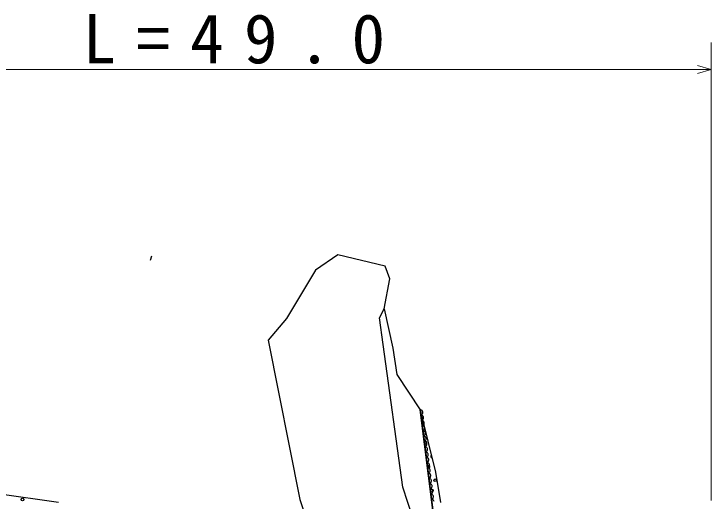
# Model space of a CAD drawing. Units: millimetres, scale not verified. Extents: x 39938 to 678950, y 19969 to 379414.
# Drawn here: x 332402 to 358218, y 315168 to 333216 of the extents above; entities that cross this region are included whole.
import ezdxf

# ---------------------------------------------------------------- set-up
doc = ezdxf.new("R2010")
doc.units = ezdxf.units.MM
doc.header["$LTSCALE"] = 998.457
doc.layers.add('M-BGD', color=7, linetype='Continuous', lineweight=25)
doc.layers.add('M-BMK-HTXT', color=7, linetype='Continuous', lineweight=13)
doc.styles.add('ＭＳ ゴシック', font='')
doc.styles.get('ＭＳ ゴシック').set_extended_font_data('MS Gothic')

msp = doc.modelspace()

# ---------------------------------------------------------------- linework, layer by layer
at = {"layer": 'M-BGD'}
for p, q in [((337491.1, 324246.4), (337447.5, 324082.7)), ((337491.1, 324246.4), (337447.5, 324082.7)), ((344395.5, 324291), (343573, 323721.1)), ((346155.2, 323876.4), (344395.5, 324291)), ((343573, 323721.1), (342491.7, 321936.5)), ((346316.7, 323401.5), (346155.2, 323876.4)), ((346117.7, 322291.5), (346316.7, 323401.5)), ((345936.9, 321962.3), (346117.7, 322291.5)), ((346117.7, 322291.5), (346430.8, 320836.9)), ((342491.7, 321936.5), (341812.4, 321124)), ((346078.7, 320965.1), (345936.9, 321962.3)), ((341812.4, 321124), (342995.2, 315225.9)), ((346803.2, 315679.7), (346078.7, 320965.1)), ((346430.8, 320836.9), (346579.3, 319852.8)), ((346579.3, 319852.8), (347446.4, 318550.5)), ((347469.8, 318545.5), (347446.4, 318550.5)), ((347914.9, 314835.3), (347446.4, 318550.5)), ((348027.4, 316236.9), (347460.5, 318534.4)), ((347460.5, 318534.4), (347914.9, 314835.3)), ((347490.3, 318536.6), (347469.8, 318545.5)), ((347471, 318354.9), (347492.6, 318365.1)), ((347494.5, 318349.9), (347471, 318354.9)), ((347514.2, 318520.3), (347490.3, 318536.6)), ((347492.6, 318365.1), (347510.2, 318379.2)), ((347515, 318341.1), (347494.5, 318349.9)), ((347510.2, 318379.2), (347529.3, 318401)), ((347528.7, 318500.3), (347514.2, 318520.3)), ((347538.9, 318324.8), (347515, 318341.1)), ((347538.9, 318478.2), (347528.7, 318500.3)), ((347529.3, 318401), (347538.3, 318424)), ((347538.3, 318424), (347542.7, 318447.9)), ((347542.7, 318447.9), (347538.9, 318478.2)), ((347553.3, 318304.7), (347538.9, 318324.8)), ((347563.6, 318282.7), (347553.3, 318304.7)), ((347495.7, 318159.4), (347517.3, 318169.6)), ((347519.2, 318154.4), (347495.7, 318159.4)), ((347517.3, 318169.6), (347534.8, 318183.7)), ((347539.6, 318145.6), (347519.2, 318154.4)), ((347534.8, 318183.7), (347553.9, 318205.5)), ((347563.6, 318129.2), (347539.6, 318145.6)), ((347553.9, 318205.5), (347563, 318228.5)), ((347563, 318228.5), (347567.4, 318252.4)), ((347567.4, 318252.4), (347563.6, 318282.7)), ((347578, 318109.2), (347563.6, 318129.2)), ((347588.2, 318087.1), (347578, 318109.2)), ((347587.6, 318032.9), (347592.1, 318056.8)), ((347592.1, 318056.8), (347588.2, 318087.1)), ((347520.3, 317963.9), (347541.9, 317974)), ((347543.8, 317958.9), (347520.3, 317963.9)), ((347541.9, 317974), (347559.5, 317988.2)), ((347564.3, 317950), (347543.8, 317958.9)), ((347559.5, 317988.2), (347578.6, 318009.9)), ((347588.2, 317933.7), (347564.3, 317950)), ((347566.6, 317778.5), (347584.2, 317792.6)), ((347578.6, 318009.9), (347587.6, 318032.9)), ((347584.2, 317792.6), (347603.3, 317814.4)), ((347602.7, 317913.7), (347588.2, 317933.7)), ((347612.9, 317891.6), (347602.7, 317913.7)), ((347603.3, 317814.4), (347612.3, 317837.4)), ((347612.3, 317837.4), (347616.7, 317861.3)), ((347616.7, 317861.3), (347612.9, 317891.6)), ((347545, 317768.3), (347566.6, 317778.5)), ((347568.5, 317763.3), (347545, 317768.3)), ((347589, 317754.5), (347568.5, 317763.3)), ((347569.7, 317572.8), (347591.2, 317583)), ((347593.1, 317567.8), (347569.7, 317572.8)), ((347612.9, 317738.2), (347589, 317754.5)), ((347591.2, 317583), (347608.8, 317597.1)), ((347613.6, 317559), (347593.1, 317567.8)), ((347608.8, 317597.1), (347627.9, 317618.9)), ((347627.3, 317718.1), (347612.9, 317738.2)), ((347637.5, 317542.6), (347613.6, 317559)), ((347637.6, 317696.1), (347627.3, 317718.1)), ((347627.9, 317618.9), (347636.9, 317641.9)), ((347636.9, 317641.9), (347641.4, 317665.8)), ((347652, 317522.6), (347637.5, 317542.6)), ((347641.4, 317665.8), (347637.6, 317696.1)), ((347594.3, 317377.3), (347615.9, 317387.4)), ((347617.8, 317372.3), (347594.3, 317377.3)), ((347615.9, 317387.4), (347633.5, 317401.6)), ((347638.3, 317363.4), (347617.8, 317372.3)), ((347633.5, 317401.6), (347652.6, 317423.3)), ((347662.2, 317347.1), (347638.3, 317363.4)), ((347662.2, 317500.5), (347652, 317522.6)), ((347652.6, 317423.3), (347661.6, 317446.3)), ((347661.6, 317446.3), (347666, 317470.2)), ((347666, 317470.2), (347662.2, 317500.5)), ((347676.6, 317327.1), (347662.2, 317347.1)), ((347686.9, 317305), (347676.6, 317327.1)), ((347686.3, 317250.8), (347690.7, 317274.7)), ((347690.7, 317274.7), (347686.9, 317305)), ((347619, 317181.7), (347640.6, 317191.9)), ((347642.5, 317176.7), (347619, 317181.7)), ((347640.6, 317191.9), (347658.1, 317206)), ((347662.9, 317167.9), (347642.5, 317176.7)), ((347658.1, 317206), (347677.2, 317227.8)), ((347686.9, 317151.5), (347662.9, 317167.9)), ((347665.2, 316996.4), (347682.8, 317010.5)), ((347677.2, 317227.8), (347686.3, 317250.8)), ((347682.8, 317010.5), (347701.9, 317032.3)), ((347701.3, 317131.5), (347686.9, 317151.5)), ((347711.5, 317109.5), (347701.3, 317131.5)), ((347701.9, 317032.3), (347710.9, 317055.3)), ((347710.9, 317055.3), (347715.4, 317079.2)), ((347715.4, 317079.2), (347711.5, 317109.5)), ((347643.7, 316986.2), (347665.2, 316996.4)), ((347667.1, 316981.2), (347643.7, 316986.2)), ((347687.6, 316972.4), (347667.1, 316981.2)), ((347668.3, 316790.7), (347689.9, 316800.8)), ((347691.8, 316785.7), (347668.3, 316790.7)), ((347711.5, 316956), (347687.6, 316972.4)), ((347689.9, 316800.8), (347707.5, 316815)), ((347712.3, 316776.8), (347691.8, 316785.7)), ((347707.5, 316815), (347726.6, 316836.7)), ((347726, 316936), (347711.5, 316956)), ((347736.2, 316760.5), (347712.3, 316776.8)), ((347736.2, 316913.9), (347726, 316936)), ((347726.6, 316836.7), (347735.6, 316859.7)), ((347735.6, 316859.7), (347740, 316883.6)), ((347740, 316883.6), (347736.2, 316913.9)), ((347750.6, 316740.4), (347736.2, 316760.5)), ((347693, 316595.1), (347714.5, 316605.3)), ((347716.4, 316590.1), (347693, 316595.1)), ((347714.5, 316605.3), (347732.1, 316619.4)), ((347736.9, 316581.3), (347716.4, 316590.1)), ((347732.1, 316619.4), (347751.2, 316641.2)), ((347760.8, 316564.9), (347736.9, 316581.3)), ((347760.9, 316718.4), (347750.6, 316740.4)), ((347751.2, 316641.2), (347760.2, 316664.2)), ((347760.2, 316664.2), (347764.7, 316688.1)), ((347775.3, 316544.9), (347760.8, 316564.9)), ((347764.7, 316688.1), (347760.9, 316718.4)), ((347785.5, 316522.9), (347775.3, 316544.9)), ((347784.9, 316468.7), (347789.3, 316492.6)), ((347789.3, 316492.6), (347785.5, 316522.9)), ((347717.6, 316399.6), (347739.2, 316409.8)), ((347741.1, 316394.6), (347717.6, 316399.6)), ((347739.2, 316409.8), (347756.8, 316423.9)), ((347761.6, 316385.8), (347741.1, 316394.6)), ((347756.8, 316423.9), (347775.9, 316445.7)), ((347785.5, 316369.4), (347761.6, 316385.8)), ((347775.9, 316445.7), (347784.9, 316468.7)), ((347781.4, 316228.4), (347800.5, 316250.1)), ((347799.9, 316349.4), (347785.5, 316369.4)), ((347810.2, 316327.3), (347799.9, 316349.4)), ((347800.5, 316250.1), (347809.6, 316273.1)), ((347809.6, 316273.1), (347814, 316297)), ((347814, 316297), (347810.2, 316327.3)), ((348207, 315113.1), (348027.4, 316236.9)), ((347742.3, 316204), (347763.9, 316214.2)), ((347765.8, 316199.1), (347742.3, 316204)), ((347763.9, 316214.2), (347781.4, 316228.4)), ((347786.3, 316190.2), (347765.8, 316199.1)), ((347767, 316008.5), (347788.5, 316018.7)), ((347790.4, 316003.5), (347767, 316008.5)), ((347810.2, 316173.9), (347786.3, 316190.2)), ((347788.5, 316018.7), (347806.1, 316032.8)), ((347810.9, 315994.7), (347790.4, 316003.5)), ((347806.1, 316032.8), (347825.2, 316054.6)), ((347824.6, 316153.8), (347810.2, 316173.9)), ((347834.8, 315978.3), (347810.9, 315994.7)), ((347834.8, 316131.8), (347824.6, 316153.8)), ((347825.2, 316054.6), (347834.2, 316077.6)), ((347834.2, 316077.6), (347838.7, 316101.5)), ((347838.7, 316101.5), (347834.8, 316131.8)), ((347849.3, 315958.3), (347834.8, 315978.3)), ((347791.6, 315813), (347813.2, 315823.1)), ((347815.1, 315808), (347791.6, 315813)), ((347813.2, 315823.1), (347830.8, 315837.3)), ((347835.6, 315799.2), (347815.1, 315808)), ((347830.8, 315837.3), (347849.9, 315859.1)), ((347859.5, 315782.8), (347835.6, 315799.2)), ((347859.5, 315936.3), (347849.3, 315958.3)), ((347849.9, 315859.1), (347858.9, 315882.1)), ((347858.9, 315882.1), (347863.3, 315906)), ((347863.3, 315906), (347859.5, 315936.3)), ((347873.9, 315762.8), (347859.5, 315782.8)), ((347884.2, 315740.7), (347873.9, 315762.8)), ((347888, 315710.4), (347884.2, 315740.7)), ((347456.4, 313680.9), (346803.2, 315679.7)), ((347816.3, 315617.4), (347837.8, 315627.6)), ((347839.7, 315612.5), (347816.3, 315617.4)), ((347837.8, 315627.6), (347855.4, 315641.7)), ((347860.2, 315603.6), (347839.7, 315612.5)), ((347855.4, 315641.7), (347874.5, 315663.5)), ((347884.1, 315587.3), (347860.2, 315603.6)), ((347874.5, 315663.5), (347883.5, 315686.5)), ((347880.1, 315446.2), (347899.2, 315468)), ((347883.5, 315686.5), (347888, 315710.4)), ((347898.6, 315567.2), (347884.1, 315587.3)), ((347908.8, 315545.2), (347898.6, 315567.2)), ((347899.2, 315468), (347908.2, 315491)), ((347908.2, 315491), (347912.6, 315514.9)), ((347912.6, 315514.9), (347908.8, 315545.2)), ((334053.1, 315116.6), (331716.7, 315450.4)), ((342995.2, 315225.9), (343488.3, 313728.6)), ((347840.9, 315421.9), (347862.5, 315432.1)), ((347864.4, 315416.9), (347840.9, 315421.9)), ((347862.5, 315432.1), (347880.1, 315446.2)), ((347884.9, 315408.1), (347864.4, 315416.9)), ((347865.6, 315226.4), (347887.2, 315236.5)), ((347889.1, 315221.4), (347865.6, 315226.4)), ((347908.8, 315391.7), (347884.9, 315408.1)), ((347887.2, 315236.5), (347904.7, 315250.7)), ((347909.6, 315212.6), (347889.1, 315221.4)), ((347904.7, 315250.7), (347923.8, 315272.5)), ((347923.3, 315371.7), (347908.8, 315391.7)), ((347933.5, 315196.2), (347909.6, 315212.6)), ((347933.5, 315349.7), (347923.3, 315371.7)), ((347923.8, 315272.5), (347932.9, 315295.4)), ((347932.9, 315295.4), (347937.3, 315319.3)), ((347937.3, 315319.3), (347933.5, 315349.7)), ((347947.9, 315176.2), (347933.5, 315196.2)), ((347958.1, 315154.1), (347947.9, 315176.2))]:
    msp.add_line(p, q, dxfattribs=at)
for centre in [(348004, 315937.7), (347874, 315560.1), (332721.5, 315227.5)]:
    msp.add_circle(centre, 49.7, dxfattribs=at)
for centre, start, end in [((347521.2, 318215.9), 93.87384, 137.98734), ((347521.2, 318215.9), 236.39261, 294.32077), ((347638.8, 317330.6), 226.70897, 147.67099), ((347886.4, 316823), 111.16028, 277.03432), ((347756.4, 316445.4), 214.38681, 159.99313)]:
    msp.add_arc(centre, 49.7, start, end, dxfattribs=at)
at = {"layer": 'M-BMK-HTXT'}
for p, q in [((358217.5, 332155.9), (358217.5, 315185.3)), ((357718.3, 331300.9), (358217.5, 331157.4)), ((314692.3, 331157.4), (358217.5, 331157.4)), ((358217.5, 331157.4), (357718.3, 331015.1))]:
    msp.add_line(p, q, dxfattribs=at)

# ---------------------------------------------------------------- texts
at = {"layer": 'M-BMK-HTXT', "insert": (334943.7, 331356), "char_height": 1830, "attachment_point": 7, "style": 'ＭＳ ゴシック'}
msp.add_mtext('\\T1.6;L=49.0', dxfattribs=at)

doc.saveas('drawing.dxf')
